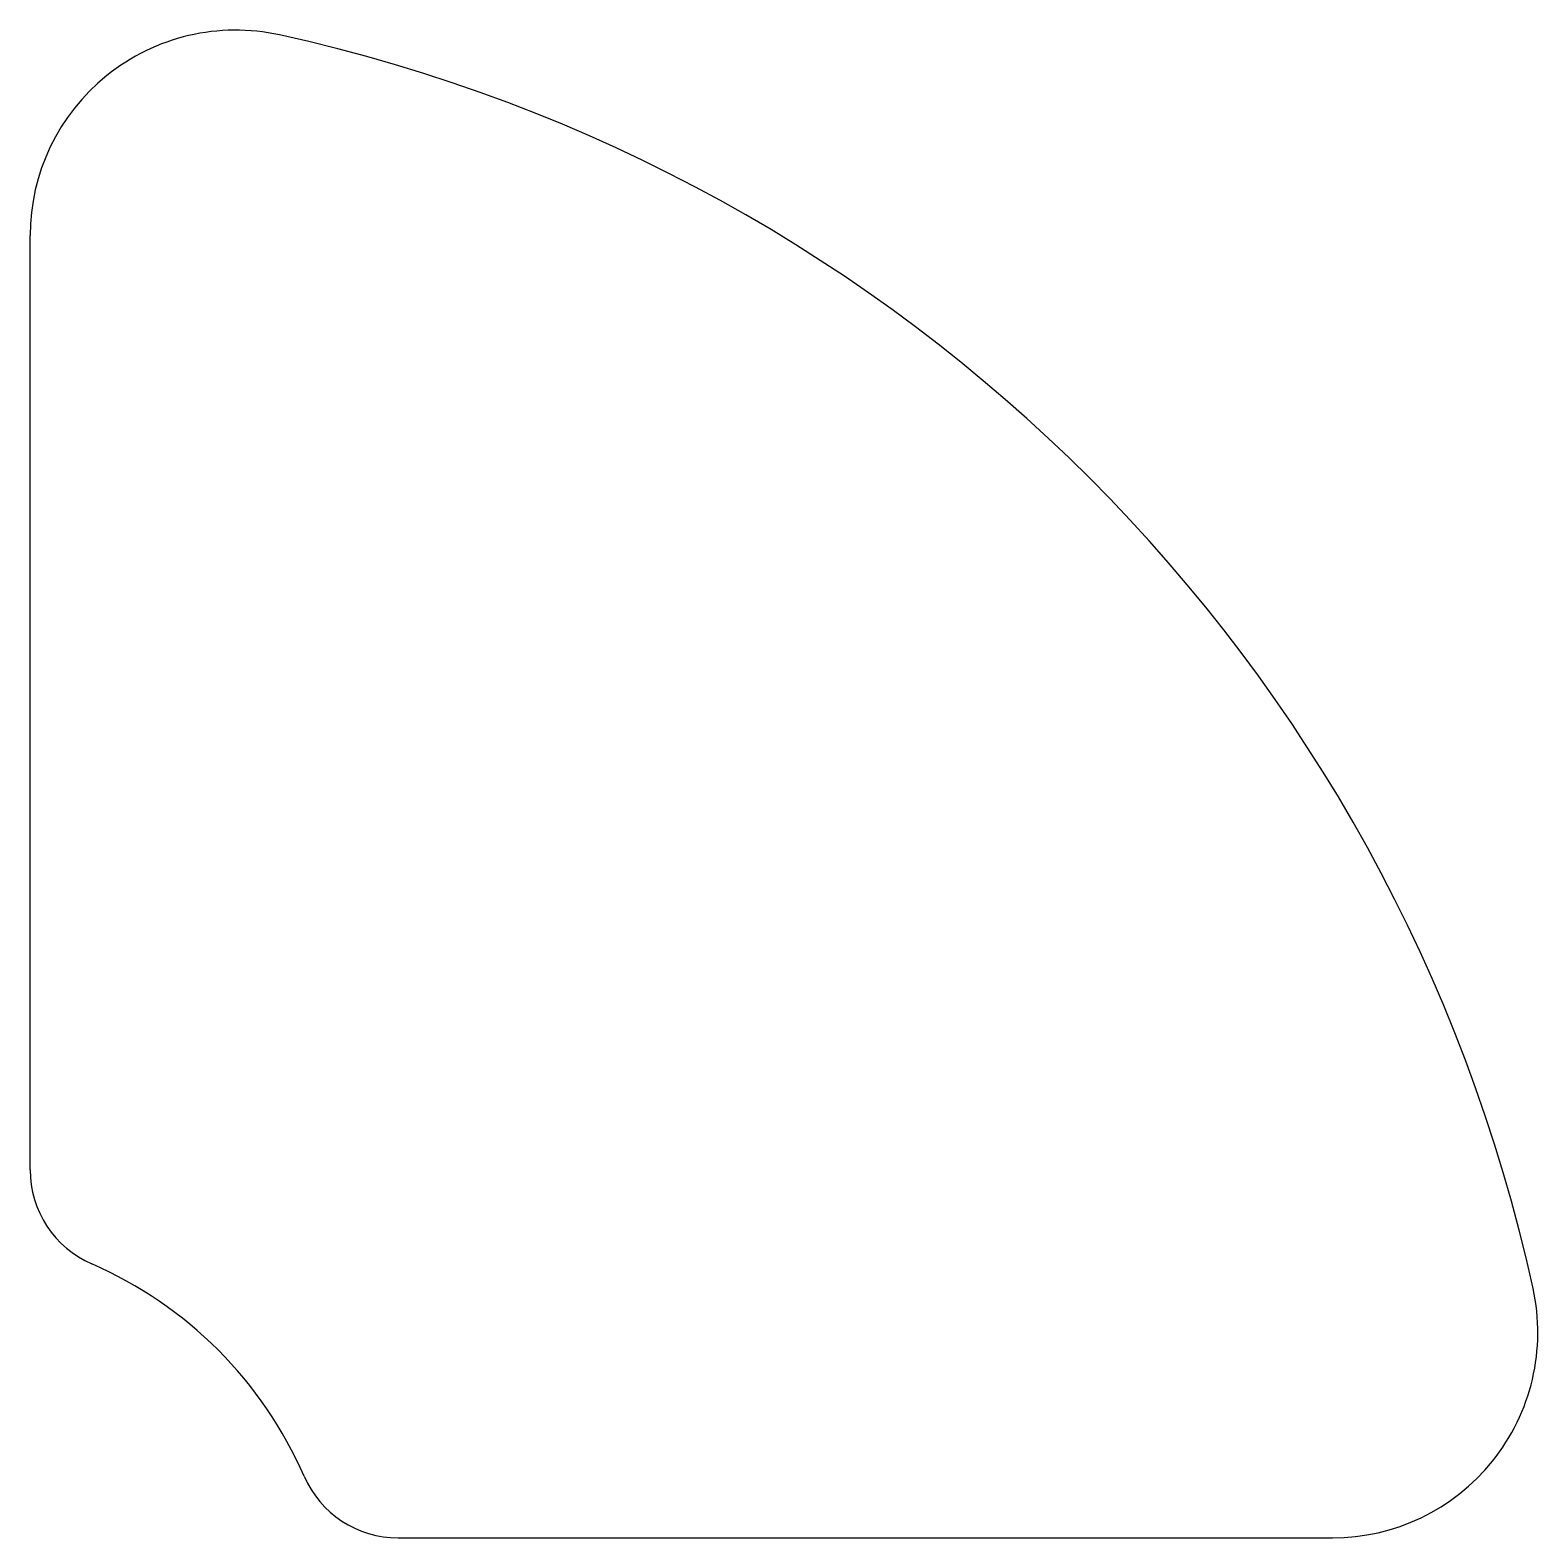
# Model space of a CAD drawing. Extents: x 10 to 157, y 10 to 157.
import ezdxf

# ---------------------------------------------------------------- set-up
doc = ezdxf.new("R2010")
doc.units = 0
doc.header["$MEASUREMENT"] = 0
doc.layers.add('VISIBLE', color=7, linetype='CONTINUOUS')

msp = doc.modelspace()

# ---------------------------------------------------------------- linework, layer by layer
at = {"layer": 'VISIBLE'}
for p, q in [((10, 45.83), (10, 136.75)), ((45.83, 10), (136.75, 10))]:
    msp.add_line(p, q, dxfattribs=at)
for centre, radius, start, end in [((30, 136.75), 20, 77.6264, 180), ((0, 0), 160, 12.3736, 77.6264), ((20, 45.83), 10, 180, 246.4218), ((0, 0), 40, 23.5782, 66.4218), ((136.75, 30), 20, 270, 12.3736), ((45.83, 20), 10, 203.5782, 270)]:
    msp.add_arc(centre, radius, start, end, dxfattribs=at)

doc.saveas('drawing.dxf')
